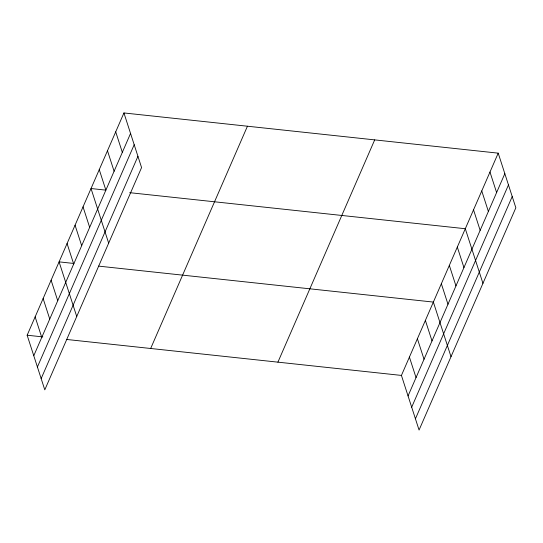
<?xml version="1.0" encoding="UTF-8"?>
<svg xmlns="http://www.w3.org/2000/svg" width="543" height="543" viewBox="0 0 543 543"><rect width="100%" height="100%" fill="white"/><g stroke="black" fill="none" stroke-linecap="round" stroke-linejoin="round"><path stroke-width="0.81" d="M123.933 112.951L141.574 167.577L44.791 389.847L27.15 335.221L123.933 112.951L498.209 153.153L515.85 207.779L419.067 430.049L401.426 375.423L498.209 153.153M33.775 355.726L130.551 133.456M37.413 366.987L134.189 144.716M41.159 378.586L137.936 156.316M150.662 348.484L247.438 126.22M277.914 362.154L374.697 139.89M408.051 395.935L504.827 173.665M411.689 407.189L508.465 184.925M415.436 418.789L512.212 196.525M129.723 192.677L465.303 228.725L482.944 283.351M73.909 263.464L59.085 261.869L76.733 316.494M98.609 266.118L433.362 302.078L451.009 356.703M27.15 335.221L42.795 336.898M66.674 339.463L401.426 375.423M489.983 172.05L496.607 192.555M481.756 190.939L488.381 211.451M473.53 209.836L480.155 230.341M457.315 247.065L463.939 267.57M449.332 265.405L455.957 285.91M441.35 283.738L447.975 304.243M425.379 320.411L432.004 340.923M417.397 338.751L424.022 359.256M409.408 357.09L416.033 377.595M115.707 131.84L122.324 152.352M107.48 150.737L114.098 171.242M99.254 169.626L105.871 190.138L91.027 188.523L108.668 243.149M83.038 206.856L89.663 227.368M75.056 225.196L81.681 245.701M67.074 243.535L73.699 264.041M51.103 280.208L57.728 300.713M43.121 298.541L49.746 319.053M35.132 316.881L41.757 337.386"/></g></svg>
